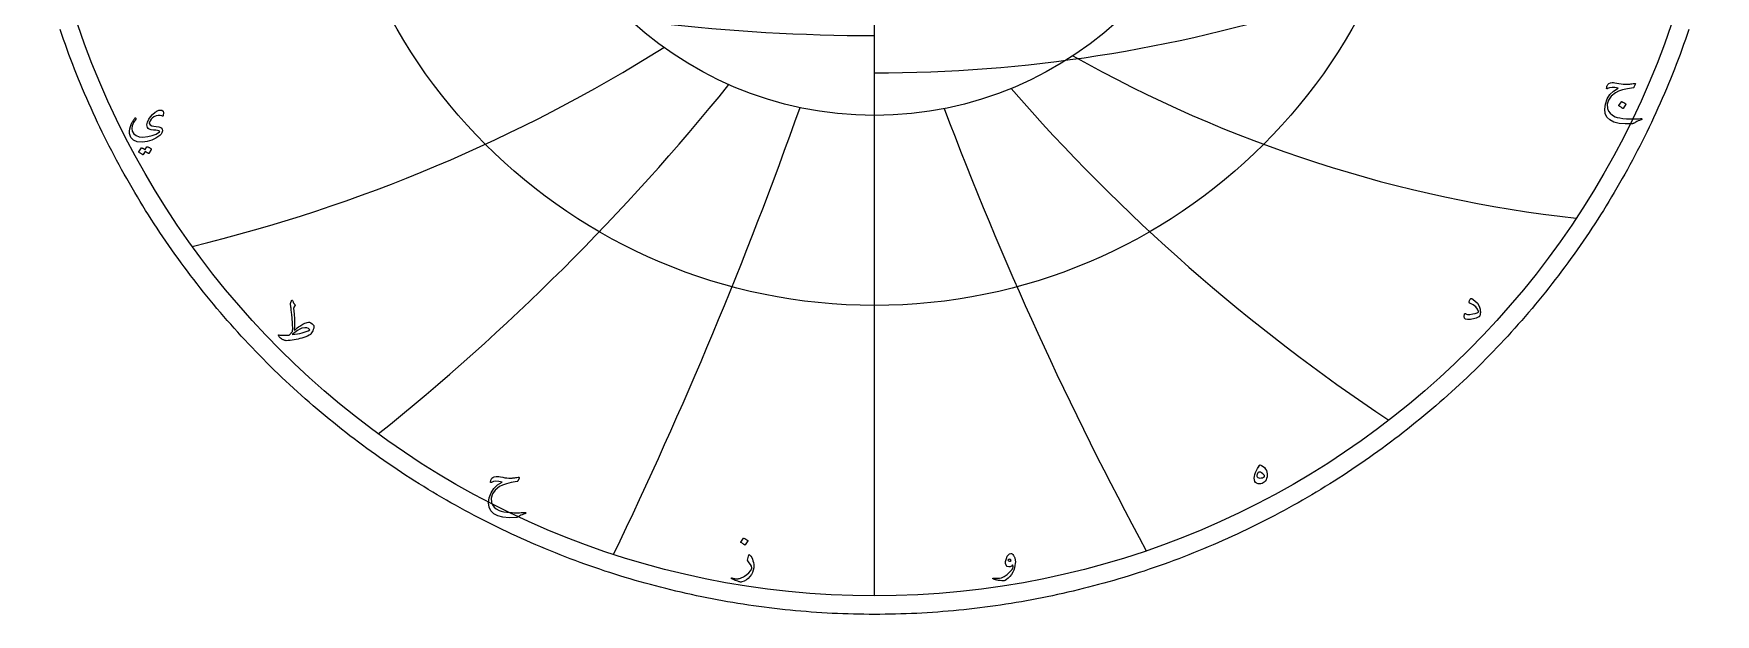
# Model space of a CAD drawing. Header units: millimetres. Extents: x -68 to 68, y -68 to 70.
# Drawn here: x -67 to 67, y -68.5 to -22.2 of the extents above; entities that cross this region are included whole.
import ezdxf

# ---------------------------------------------------------------- set-up
doc = ezdxf.new("R2010")
doc.units = ezdxf.units.MM
for name, color, linetype in [('CUT_OUTER', 1, 'Continuous'), ('ENGRAVE', 7, 'Continuous'), ('ENGRAVE_FINE', 8, 'Continuous'), ('TEXT', 5, 'Continuous')]:
    doc.layers.add(name, color=color, linetype=linetype)

msp = doc.modelspace()

# ---------------------------------------------------------------- linework, layer by layer
at = {"layer": 'CUT_OUTER'}
msp.add_lwpolyline([(64.8859, -21.8779), (64.7505, -22.2756), (64.6126, -22.6725), (64.4722, -23.0685), (64.3295, -23.4637), (64.1843, -23.858), (64.0367, -24.2513), (63.8867, -24.6438), (63.7343, -25.0354), (63.5795, -25.4259), (63.4222, -25.8156), (63.2627, -26.2042), (63.1007, -26.5919), (62.9363, -26.9786), (62.7696, -27.3643), (62.6005, -27.7489), (62.4291, -28.1325), (62.2553, -28.515), (62.0791, -28.8965), (61.9007, -29.2768), (61.7199, -29.6561), (61.5367, -30.0342), (61.3513, -30.4113), (61.1635, -30.7871), (60.9735, -31.1618), (60.7811, -31.5354), (60.5865, -31.9077), (60.3896, -32.2789), (60.1904, -32.6488), (59.9889, -33.0175), (59.7852, -33.385), (59.5792, -33.7512), (59.371, -34.1161), (59.1605, -34.4798), (58.9479, -34.8421), (58.733, -35.2032), (58.5159, -35.5629), (58.2965, -35.9213), (58.075, -36.2783), (57.8513, -36.634), (57.6255, -36.9882), (57.3974, -37.3411), (57.1672, -37.6926), (56.9349, -38.0427), (56.7004, -38.3913), (56.4638, -38.7385), (56.225, -39.0842), (55.9841, -39.4285), (55.7411, -39.7712), (55.4961, -40.1125), (55.2489, -40.4523), (54.9996, -40.7905), (54.7483, -41.1272), (54.4949, -41.4624), (54.2395, -41.796), (53.982, -42.128), (53.7225, -42.4584), (53.461, -42.7873), (53.1974, -43.1145), (52.9319, -43.4401), (52.6644, -43.764), (52.3948, -44.0864), (52.1233, -44.407), (51.8499, -44.726), (51.5745, -45.0433), (51.2971, -45.3589), (51.0178, -45.6728), (50.7366, -45.985), (50.4535, -46.2954), (50.1685, -46.6042), (49.8816, -46.9111), (49.5928, -47.2163), (49.3022, -47.5197), (49.0097, -47.8213), (48.7153, -48.1211), (48.4191, -48.4191), (48.1211, -48.7153), (47.8213, -49.0097), (47.5197, -49.3022), (47.2163, -49.5928), (46.9111, -49.8816), (46.6042, -50.1685), (46.2954, -50.4535), (45.985, -50.7366), (45.6728, -51.0178), (45.3589, -51.2971), (45.0433, -51.5745), (44.726, -51.8499), (44.407, -52.1233), (44.0864, -52.3948), (43.764, -52.6644), (43.4401, -52.9319), (43.1145, -53.1974), (42.7873, -53.461), (42.4584, -53.7225), (42.128, -53.982), (41.796, -54.2395), (41.4624, -54.4949), (41.1272, -54.7483), (40.7905, -54.9996), (40.4523, -55.2489), (40.1125, -55.4961), (39.7712, -55.7411), (39.4285, -55.9841), (39.0842, -56.225), (38.7385, -56.4638), (38.3913, -56.7004), (38.0427, -56.9349), (37.6926, -57.1672), (37.3411, -57.3974), (36.9882, -57.6255), (36.634, -57.8513), (36.2783, -58.075), (35.9213, -58.2965), (35.5629, -58.5159), (35.2032, -58.733), (34.8421, -58.9479), (34.4798, -59.1605), (34.1161, -59.371), (33.7512, -59.5792), (33.385, -59.7852), (33.0175, -59.9889), (32.6488, -60.1904), (32.2789, -60.3896), (31.9077, -60.5865), (31.5354, -60.7811), (31.1618, -60.9735), (30.7871, -61.1635), (30.4113, -61.3513), (30.0342, -61.5367), (29.6561, -61.7199), (29.2768, -61.9007), (28.8965, -62.0791), (28.515, -62.2553), (28.1325, -62.4291), (27.7489, -62.6005), (27.3643, -62.7696), (26.9786, -62.9363), (26.5919, -63.1007), (26.2042, -63.2627), (25.8156, -63.4222), (25.4259, -63.5795), (25.0354, -63.7343), (24.6438, -63.8867), (24.2513, -64.0367), (23.858, -64.1843), (23.4637, -64.3295), (23.0685, -64.4722), (22.6725, -64.6126), (22.2756, -64.7505), (21.8779, -64.8859), (21.4794, -65.0189), (21.08, -65.1495), (20.6799, -65.2776), (20.2789, -65.4033), (19.8772, -65.5265), (19.4748, -65.6472), (19.0716, -65.7655), (18.6677, -65.8813), (18.2632, -65.9946), (17.8579, -66.1054), (17.4519, -66.2137), (17.0453, -66.3196), (16.6381, -66.4229), (16.2302, -66.5237), (15.8217, -66.6221), (15.4126, -66.7179), (15.003, -66.8112), (14.5927, -66.902), (14.182, -66.9903), (13.7706, -67.076), (13.3588, -67.1593), (12.9465, -67.24), (12.5337, -67.3181), (12.1204, -67.3938), (11.7066, -67.4669), (11.2924, -67.5374), (10.8778, -67.6055), (10.4628, -67.6709), (10.0474, -67.7339), (9.6316, -67.7942), (9.2154, -67.8521), (8.7989, -67.9073), (8.3821, -67.96), (7.9649, -68.0102), (7.5475, -68.0578), (7.1297, -68.1028), (6.7117, -68.1453), (6.2935, -68.1852), (5.875, -68.2225), (5.4563, -68.2573), (5.0373, -68.2895), (4.6182, -68.3191), (4.1989, -68.3461), (3.7795, -68.3706), (3.3599, -68.3925), (2.9402, -68.4118), (2.5204, -68.4286), (2.1005, -68.4428), (1.6805, -68.4544), (1.2604, -68.4634), (0.8403, -68.4698), (0.4202, -68.4737), (0, -68.475), (-0.4202, -68.4737), (-0.8403, -68.4698), (-1.2604, -68.4634), (-1.6805, -68.4544), (-2.1005, -68.4428), (-2.5204, -68.4286), (-2.9402, -68.4118), (-3.3599, -68.3925), (-3.7795, -68.3706), (-4.1989, -68.3461), (-4.6182, -68.3191), (-5.0373, -68.2895), (-5.4563, -68.2573), (-5.875, -68.2225), (-6.2935, -68.1852), (-6.7117, -68.1453), (-7.1297, -68.1028), (-7.5475, -68.0578), (-7.9649, -68.0102), (-8.3821, -67.96), (-8.7989, -67.9073), (-9.2154, -67.8521), (-9.6316, -67.7942), (-10.0474, -67.7339), (-10.4628, -67.6709), (-10.8778, -67.6055), (-11.2924, -67.5374), (-11.7066, -67.4669), (-12.1204, -67.3938), (-12.5337, -67.3181), (-12.9465, -67.24), (-13.3588, -67.1593), (-13.7706, -67.076), (-14.182, -66.9903), (-14.5927, -66.902), (-15.003, -66.8112), (-15.4126, -66.7179), (-15.8217, -66.6221), (-16.2302, -66.5237), (-16.6381, -66.4229), (-17.0453, -66.3196), (-17.4519, -66.2137), (-17.8579, -66.1054), (-18.2632, -65.9946), (-18.6677, -65.8813), (-19.0716, -65.7655), (-19.4748, -65.6472), (-19.8772, -65.5265), (-20.2789, -65.4033), (-20.6799, -65.2776), (-21.08, -65.1495), (-21.4794, -65.0189), (-21.8779, -64.8859), (-22.2756, -64.7505), (-22.6725, -64.6126), (-23.0685, -64.4722), (-23.4637, -64.3295), (-23.858, -64.1843), (-24.2513, -64.0367), (-24.6438, -63.8867), (-25.0354, -63.7343), (-25.4259, -63.5795), (-25.8156, -63.4222), (-26.2042, -63.2627), (-26.5919, -63.1007), (-26.9786, -62.9363), (-27.3643, -62.7696), (-27.7489, -62.6005), (-28.1325, -62.4291), (-28.515, -62.2553), (-28.8965, -62.0791), (-29.2768, -61.9007), (-29.6561, -61.7199), (-30.0342, -61.5367), (-30.4113, -61.3513), (-30.7871, -61.1635), (-31.1618, -60.9735), (-31.5354, -60.7811), (-31.9077, -60.5865), (-32.2789, -60.3896), (-32.6488, -60.1904), (-33.0175, -59.9889), (-33.385, -59.7852), (-33.7512, -59.5792), (-34.1161, -59.371), (-34.4798, -59.1605), (-34.8421, -58.9479), (-35.2032, -58.733), (-35.5629, -58.5159), (-35.9213, -58.2965), (-36.2783, -58.075), (-36.634, -57.8513), (-36.9882, -57.6255), (-37.3411, -57.3974), (-37.6926, -57.1672), (-38.0427, -56.9349), (-38.3913, -56.7004), (-38.7385, -56.4638), (-39.0842, -56.225), (-39.4285, -55.9841), (-39.7712, -55.7411), (-40.1125, -55.4961), (-40.4523, -55.2489), (-40.7905, -54.9996), (-41.1272, -54.7483), (-41.4624, -54.4949), (-41.796, -54.2395), (-42.128, -53.982), (-42.4584, -53.7225), (-42.7873, -53.461), (-43.1145, -53.1974), (-43.4401, -52.9319), (-43.764, -52.6644), (-44.0864, -52.3948), (-44.407, -52.1233), (-44.726, -51.8499), (-45.0433, -51.5745), (-45.3589, -51.2971), (-45.6728, -51.0178), (-45.985, -50.7366), (-46.2954, -50.4535), (-46.6042, -50.1685), (-46.9111, -49.8816), (-47.2163, -49.5928), (-47.5197, -49.3022), (-47.8213, -49.0097), (-48.1211, -48.7153), (-48.4191, -48.4191), (-48.7153, -48.1211), (-49.0097, -47.8213), (-49.3022, -47.5197), (-49.5928, -47.2163), (-49.8816, -46.9111), (-50.1685, -46.6042), (-50.4535, -46.2954), (-50.7366, -45.985), (-51.0178, -45.6728), (-51.2971, -45.3589), (-51.5745, -45.0433), (-51.8499, -44.726), (-52.1233, -44.407), (-52.3948, -44.0864), (-52.6644, -43.764), (-52.9319, -43.4401), (-53.1974, -43.1145), (-53.461, -42.7873), (-53.7225, -42.4584), (-53.982, -42.128), (-54.2395, -41.796), (-54.4949, -41.4624), (-54.7483, -41.1272), (-54.9996, -40.7905), (-55.2489, -40.4523), (-55.4961, -40.1125), (-55.7411, -39.7712), (-55.9841, -39.4285), (-56.225, -39.0842), (-56.4638, -38.7385), (-56.7004, -38.3913), (-56.9349, -38.0427), (-57.1672, -37.6926), (-57.3974, -37.3411), (-57.6255, -36.9882), (-57.8513, -36.634), (-58.075, -36.2783), (-58.2965, -35.9213), (-58.5159, -35.5629), (-58.733, -35.2032), (-58.9479, -34.8421), (-59.1605, -34.4798), (-59.371, -34.1161), (-59.5792, -33.7512), (-59.7852, -33.385), (-59.9889, -33.0175), (-60.1904, -32.6488), (-60.3896, -32.2789), (-60.5865, -31.9077), (-60.7811, -31.5354), (-60.9735, -31.1618), (-61.1635, -30.7871), (-61.3513, -30.4113), (-61.5367, -30.0342), (-61.7199, -29.6561), (-61.9007, -29.2768), (-62.0791, -28.8965), (-62.2553, -28.515), (-62.4291, -28.1325), (-62.6005, -27.7489), (-62.7696, -27.3643), (-62.9363, -26.9786), (-63.1007, -26.5919), (-63.2627, -26.2042), (-63.4222, -25.8156), (-63.5795, -25.4259), (-63.7343, -25.0354), (-63.8867, -24.6438), (-64.0367, -24.2513), (-64.1843, -23.858), (-64.3295, -23.4637), (-64.4722, -23.0685), (-64.6126, -22.6725), (-64.7505, -22.2756), (-64.8859, -21.8779)], dxfattribs=at)
at = {"layer": 'ENGRAVE'}
for points in [[(0, -67), (0, 67)], [(0, -67), (0, 67)], [(0, -67), (0, -28.7086)], [(0, -67), (0, -28.7086)]]:
    msp.add_lwpolyline(points, dxfattribs=at)
for radius in [67, 43.8575, 28.7086]:
    msp.add_circle((0, 0), radius, dxfattribs=at)
for centre, radius, start, end in [((-84.2594, 84.2594), 126.9755, 283.613701, 302.105382), ((67.4841, 67.4841), 105.0319, 240.531979, 263.677326), ((-154.4212, 89.1551), 183.6246, 308.729876, 321.057664), ((123.5079, 71.3073), 149.2059, 220.99176, 236.421991), ((-343.9707, 92.1667), 358.7952, 334.253386, 340.41728), ((274.8861, 73.6555), 287.9427, 200.709041, 208.424156)]:
    msp.add_arc(centre, radius, start, end, dxfattribs=at)
at = {"layer": 'ENGRAVE_FINE'}
for centre, radius, start, end in [((0, 90.5061), 115.8272, 270, 305.26668), ((0, 127.2794), 149.6259, 243.541053, 270)]:
    msp.add_arc(centre, radius, start, end, dxfattribs=at)
at = {"layer": 'TEXT'}
for points in [[(60.6133, -26.2412), (60.5111, -26.4711), (60.5018, -26.4863), (60.4909, -26.4977), (60.4784, -26.5055), (60.4643, -26.5094), (59.9919, -26.584), (59.5967, -26.6755), (59.2787, -26.7841), (59.0378, -26.9097), (58.7001, -27.1851), (58.4832, -27.4877), (58.3872, -27.8175), (58.4119, -28.1743), (58.487, -28.3676), (58.6142, -28.5384), (58.7935, -28.6869), (59.0251, -28.8131), (59.1877, -28.8695), (59.3902, -28.9153), (59.6326, -28.9504), (59.915, -28.9749), (60.0651, -28.982), (60.2131, -28.9866), (60.3589, -28.9884), (60.5026, -28.9876), (60.6437, -28.9844), (60.7815, -28.9791), (60.9162, -28.9717), (61.0477, -28.9621), (61.0785, -28.96), (61.103, -28.9621), (61.1211, -28.9685), (61.1328, -28.9791), (61.1392, -28.9922), (61.1413, -29.0057), (61.1392, -29.0198), (61.1328, -29.0345), (61.1282, -29.0423), (61.1227, -29.0488), (61.1164, -29.054), (61.1094, -29.0579), (61.1018, -29.0612), (61.094, -29.0648), (61.0858, -29.0687), (61.0775, -29.0728), (60.9548, -29.1119), (60.8465, -29.1526), (60.7525, -29.195), (60.6729, -29.2389), (60.622, -29.2705), (60.5755, -29.2974), (60.5336, -29.3195), (60.4962, -29.3368), (60.4639, -29.3501), (60.4372, -29.3602), (60.416, -29.3671), (60.4004, -29.3709), (59.8181, -29.3924), (59.3231, -29.3506), (58.9154, -29.2455), (58.595, -29.0771), (58.3635, -28.8461), (58.2267, -28.5576), (58.1846, -28.2116), (58.2373, -27.8082), (58.3768, -27.4018), (58.595, -27.0555), (58.892, -26.7695), (59.2678, -26.5435), (59.0017, -26.4927), (58.7696, -26.4807), (58.5716, -26.5076), (58.4077, -26.5733), (58.3933, -26.5786), (58.38, -26.5818), (58.3677, -26.5829), (58.3566, -26.5818), (58.3472, -26.5784), (58.3406, -26.5723), (58.3366, -26.5635), (58.3353, -26.552), (58.3411, -26.4991), (58.3502, -26.4466), (58.3624, -26.3947), (58.3778, -26.3434), (58.4321, -26.2436), (58.5184, -26.1699), (58.6365, -26.1222), (58.7866, -26.1007), (58.8816, -26.1015), (59.0006, -26.1124), (59.1435, -26.1334), (59.3104, -26.1645), (59.4826, -26.1957), (59.6414, -26.2167), (59.787, -26.2276), (59.9193, -26.2284), (59.9829, -26.2256), (60.0502, -26.2215), (60.1213, -26.216), (60.196, -26.2093), (60.2746, -26.2009), (60.3568, -26.1906), (60.4427, -26.1785), (60.5324, -26.1645), (60.5838, -26.1629), (60.6144, -26.1752), (60.6242, -26.2013), (60.6133, -26.2412)], [(59.5148, -27.6208), (59.5201, -27.6155), (59.5275, -27.6123), (59.5371, -27.6112), (59.5488, -27.6123), (59.6316, -27.6458), (59.7096, -27.6868), (59.7827, -27.7352), (59.8511, -27.7911), (59.8578, -27.7996), (59.8607, -27.8082), (59.8599, -27.8167), (59.8554, -27.8252), (59.6553, -28.1488), (59.6478, -28.1565), (59.6382, -28.1584), (59.6265, -28.1544), (59.6127, -28.1445), (59.6007, -28.136), (59.5818, -28.1233), (59.556, -28.1062), (59.5233, -28.0849), (59.4831, -28.0594), (59.4349, -28.0296), (59.3788, -27.9955), (59.3146, -27.9572), (59.3061, -27.9508), (59.3018, -27.9444), (59.3018, -27.938), (59.3061, -27.9316)], [(-56.7772, -28.7573), (-56.9151, -28.7113), (-57.0689, -28.7094), (-57.2387, -28.7517), (-57.4244, -28.8382), (-57.5423, -28.9207), (-57.6405, -29.0192), (-57.7191, -29.1336), (-57.7779, -29.264), (-57.7837, -29.2901), (-57.7843, -29.3172), (-57.7795, -29.3454), (-57.7693, -29.3747), (-57.7018, -29.4657), (-57.5884, -29.5344), (-57.4292, -29.5807), (-57.2243, -29.6046), (-57.0221, -29.6262), (-56.8752, -29.6653), (-56.7836, -29.722), (-56.7474, -29.7963), (-56.7434, -29.9517), (-56.774, -30.0901), (-56.8392, -30.2114), (-56.939, -30.3157), (-57.256, -30.5321), (-57.5937, -30.6915), (-57.9522, -30.794), (-58.3314, -30.8395), (-58.7455, -30.8107), (-59.0553, -30.6862), (-59.2607, -30.4658), (-59.3619, -30.1497), (-59.3677, -29.9762), (-59.3427, -29.7877), (-59.2868, -29.5844), (-59.2001, -29.3662), (-59.1699, -29.3055), (-59.1388, -29.247), (-59.107, -29.1905), (-59.0744, -29.1363), (-59.0408, -29.0838), (-59.0058, -29.033), (-58.9695, -28.9838), (-58.9318, -28.9361), (-58.9116, -28.9164), (-58.8935, -28.9085), (-58.8775, -28.9122), (-58.8637, -28.9276), (-58.856, -28.9468), (-58.8541, -28.9659), (-58.8581, -28.9851), (-58.8679, -29.0043), (-59.043, -29.2864), (-59.1468, -29.5408), (-59.1793, -29.7675), (-59.1404, -29.9666), (-59.0154, -30.1763), (-58.8317, -30.3243), (-58.5896, -30.4105), (-58.2888, -30.435), (-57.9035, -30.4044), (-57.5564, -30.3253), (-57.2477, -30.1978), (-56.9773, -30.0219), (-56.9611, -30.007), (-56.955, -29.9921), (-56.959, -29.9772), (-56.9731, -29.9623), (-57.0303, -29.9346), (-57.1296, -29.9112), (-57.2709, -29.8921), (-57.4543, -29.8772), (-57.6408, -29.8543), (-57.7832, -29.8112), (-57.8814, -29.7478), (-57.9354, -29.6643), (-57.9604, -29.5661), (-57.9673, -29.4631), (-57.9562, -29.3553), (-57.9269, -29.2427), (-57.8319, -29.0216), (-57.7002, -28.818), (-57.5317, -28.6319), (-57.3265, -28.4635), (-57.272, -28.4236), (-57.219, -28.389), (-57.1676, -28.3597), (-57.1179, -28.3357), (-57.07, -28.3168), (-57.0242, -28.3027), (-56.9805, -28.2934), (-56.939, -28.2889), (-56.7767, -28.3041), (-56.6772, -28.3751), (-56.6404, -28.5021), (-56.6665, -28.6849), (-56.6862, -28.7341), (-56.7112, -28.7626), (-56.7416, -28.7703), (-56.7772, -28.7573)], [(-57.9695, -31.2142), (-57.9642, -31.2089), (-57.9567, -31.2057), (-57.9471, -31.2046), (-57.9354, -31.2057), (-57.8935, -31.2214), (-57.8529, -31.2387), (-57.8137, -31.2576), (-57.7757, -31.2781), (-57.7389, -31.3004), (-57.7028, -31.3249), (-57.6676, -31.3515), (-57.6331, -31.3803), (-57.6264, -31.389), (-57.6235, -31.3984), (-57.6243, -31.4082), (-57.6288, -31.4186), (-57.8332, -31.7422), (-57.8388, -31.7465), (-57.8471, -31.7465), (-57.858, -31.7422), (-57.8715, -31.7337), (-57.8809, -31.7258), (-57.896, -31.715), (-57.9171, -31.7013), (-57.9439, -31.6847), (-57.9769, -31.6649), (-58.0163, -31.6416), (-58.0621, -31.6149), (-58.1143, -31.5846), (-58.2761, -31.8359), (-58.2835, -31.8436), (-58.2931, -31.8455), (-58.3048, -31.8415), (-58.3186, -31.8316), (-58.3306, -31.8231), (-58.3495, -31.8103), (-58.3753, -31.7933), (-58.4081, -31.772), (-58.4482, -31.7465), (-58.4964, -31.7166), (-58.5526, -31.6826), (-58.6167, -31.6443), (-58.6234, -31.6379), (-58.6263, -31.6315), (-58.6255, -31.6251), (-58.621, -31.6187), (-58.4123, -31.3079), (-58.407, -31.3025), (-58.3995, -31.2994), (-58.39, -31.2983), (-58.3783, -31.2994), (-58.3426, -31.3109), (-58.308, -31.3244), (-58.2745, -31.3397), (-58.242, -31.3568), (-58.2106, -31.3756), (-58.1803, -31.3957), (-58.151, -31.4171), (-58.1228, -31.4399)], [(-46.5382, -43.6848), (-46.518, -43.6385), (-46.4999, -43.5975), (-46.4839, -43.5619), (-46.4701, -43.5315), (-46.4586, -43.5068), (-46.4499, -43.4879), (-46.4437, -43.4748), (-46.4403, -43.4676), (-46.4331, -43.4583), (-46.4243, -43.4517), (-46.4139, -43.4477), (-46.402, -43.4464), (-46.3921, -43.448), (-46.3839, -43.4527), (-46.3772, -43.4607), (-46.3721, -43.4719), (-46.3498, -43.5262), (-46.3296, -43.5741), (-46.3115, -43.6156), (-46.2955, -43.6507), (-46.2863, -43.6662), (-46.2758, -43.6827), (-46.264, -43.7002), (-46.2508, -43.7189), (-46.236, -43.7386), (-46.2194, -43.7593), (-46.2009, -43.7811), (-46.1805, -43.804), (-46.1678, -43.8272), (-46.1635, -43.8498), (-46.1678, -43.8719), (-46.1805, -43.8935), (-46.2614, -43.9999), (-46.2724, -44.0172), (-46.2795, -44.035), (-46.283, -44.0534), (-46.2827, -44.0723), (-46.2412, -44.5409), (-46.2146, -44.9207), (-46.2029, -45.2116), (-46.2061, -45.4136), (-46.2105, -45.489), (-46.2151, -45.5578), (-46.2201, -45.62), (-46.2252, -45.6755), (-46.2307, -45.7246), (-46.2364, -45.7675), (-46.2424, -45.8044), (-46.2487, -45.8351), (-46.1213, -45.7377), (-46.0033, -45.6499), (-45.8946, -45.5717), (-45.7952, -45.503), (-45.7054, -45.4437), (-45.6254, -45.3934), (-45.5553, -45.3521), (-45.495, -45.3199), (-45.3877, -45.272), (-45.2874, -45.2347), (-45.194, -45.2081), (-45.1075, -45.1922), (-45.0617, -45.1908), (-45.0138, -45.1996), (-44.9638, -45.2185), (-44.9116, -45.2475), (-44.8084, -45.3207), (-44.7328, -45.3912), (-44.6849, -45.4591), (-44.6647, -45.5243), (-44.666, -45.5969), (-44.6828, -45.6786), (-44.715, -45.7694), (-44.7626, -45.8692), (-44.8158, -45.9674), (-44.8648, -46.0491), (-44.9095, -46.1143), (-44.95, -46.163), (-45.033, -46.2245), (-45.1756, -46.2939), (-45.3779, -46.3714), (-45.6398, -46.4568), (-45.7857, -46.4991), (-45.9341, -46.5366), (-46.0849, -46.5694), (-46.238, -46.5973), (-46.393, -46.6207), (-46.5494, -46.6399), (-46.7071, -46.6548), (-46.8661, -46.6655), (-46.9242, -46.6537), (-46.9795, -46.6399), (-47.0317, -46.6239), (-47.0811, -46.6058), (-47.1281, -46.5856), (-47.1732, -46.5633), (-47.2164, -46.5388), (-47.2578, -46.5122), (-47.3305, -46.4589), (-47.3909, -46.4057), (-47.4391, -46.3525), (-47.475, -46.2993), (-47.4947, -46.2551), (-47.4984, -46.2247), (-47.4862, -46.2082), (-47.458, -46.2056), (-47.3782, -46.215), (-47.2924, -46.2221), (-47.2005, -46.2267), (-47.1024, -46.229), (-46.9982, -46.2289), (-46.8879, -46.2263), (-46.7715, -46.2214), (-46.6489, -46.2141), (-46.3679, -45.9373), (-46.3627, -45.8261), (-46.3599, -45.7138), (-46.3595, -45.6004), (-46.3615, -45.486), (-46.3656, -45.3702), (-46.3716, -45.2528), (-46.3795, -45.1339), (-46.3892, -45.0133), (-46.4001, -44.894), (-46.4115, -44.7786), (-46.4235, -44.6672), (-46.436, -44.5598), (-46.4485, -44.4562), (-46.4605, -44.356), (-46.4719, -44.2592), (-46.4829, -44.166), (-46.4931, -44.0796), (-46.5026, -44.0036), (-46.5112, -43.938), (-46.5191, -43.8828), (-46.5261, -43.8377), (-46.5324, -43.8024), (-46.5378, -43.777), (-46.5425, -43.7615), (-46.5454, -43.7439), (-46.5457, -43.7253), (-46.5433, -43.7056), (-46.5382, -43.6848)], [(47.3702, -43.5897), (47.3871, -43.539), (47.4037, -43.4933), (47.4201, -43.4528), (47.4362, -43.4172), (47.4517, -43.3865), (47.4665, -43.3603), (47.4805, -43.3386), (47.4936, -43.3214), (47.5141, -43.3049), (47.5373, -43.298), (47.5631, -43.3007), (47.5916, -43.3129), (47.8436, -43.4819), (48.0376, -43.678), (48.1736, -43.9013), (48.2516, -44.1517), (48.2625, -44.2233), (48.2697, -44.2933), (48.2731, -44.3617), (48.2729, -44.4285), (48.2686, -44.4932), (48.2601, -44.5552), (48.2473, -44.6145), (48.2303, -44.6712), (48.2151, -44.7016), (48.1952, -44.7287), (48.1704, -44.7527), (48.1409, -44.7734), (48.0392, -44.8232), (47.9344, -44.866), (47.8263, -44.902), (47.7151, -44.931), (47.6012, -44.9536), (47.4851, -44.9704), (47.367, -44.9813), (47.2467, -44.9863), (47.104, -44.9624), (47.0167, -44.882), (46.9848, -44.7452), (47.0082, -44.552), (47.0162, -44.531), (47.0274, -44.5147), (47.0418, -44.5033), (47.0593, -44.4967), (47.0745, -44.4985), (47.0902, -44.5041), (47.1064, -44.5134), (47.1232, -44.5265), (47.1751, -44.5544), (47.2456, -44.5701), (47.3348, -44.5736), (47.4425, -44.5648), (47.6765, -44.5307), (47.8673, -44.4924), (48.015, -44.4498), (48.1196, -44.403), (48.1249, -44.3966), (48.1281, -44.3859), (48.1292, -44.371), (48.1281, -44.3519), (48.056, -44.1507), (47.9163, -43.9729), (47.7089, -43.8186), (47.434, -43.6876), (47.3981, -43.6687), (47.3755, -43.6461), (47.3662, -43.6198), (47.3702, -43.5897)], [(-45.627, -45.6776), (-45.7917, -45.746), (-45.9751, -45.8532), (-46.1771, -45.9993), (-46.3977, -46.1843), (-46.1839, -46.1578), (-45.9809, -46.1252), (-45.7889, -46.0865), (-45.6078, -46.0416), (-45.4379, -45.9912), (-45.2794, -45.9357), (-45.1324, -45.8752), (-44.9968, -45.8096), (-45.0889, -45.6959), (-45.2246, -45.6361), (-45.404, -45.6299), (-45.627, -45.6776)], [(-28.3176, -57.6272), (-28.4198, -57.8572), (-28.4291, -57.8723), (-28.44, -57.8838), (-28.4526, -57.8915), (-28.4667, -57.8955), (-28.939, -57.97), (-29.3342, -58.0616), (-29.6523, -58.1701), (-29.8931, -58.2958), (-30.2308, -58.5712), (-30.4477, -58.8738), (-30.5438, -59.2035), (-30.519, -59.5604), (-30.444, -59.7536), (-30.3168, -59.9245), (-30.1374, -60.073), (-29.9059, -60.1991), (-29.7433, -60.2555), (-29.5408, -60.3013), (-29.2983, -60.3364), (-29.0159, -60.3609), (-28.8659, -60.3681), (-28.7179, -60.3726), (-28.572, -60.3745), (-28.4283, -60.3737), (-28.2873, -60.3705), (-28.1494, -60.3652), (-28.0148, -60.3577), (-27.8833, -60.3481), (-27.8524, -60.346), (-27.8279, -60.3481), (-27.8099, -60.3545), (-27.7981, -60.3652), (-27.7918, -60.3782), (-27.7896, -60.3918), (-27.7918, -60.4059), (-27.7981, -60.4205), (-27.8028, -60.4284), (-27.8083, -60.4349), (-27.8145, -60.4401), (-27.8216, -60.444), (-27.8291, -60.4473), (-27.837, -60.4509), (-27.8451, -60.4547), (-27.8535, -60.4589), (-27.9762, -60.498), (-28.0845, -60.5387), (-28.1784, -60.581), (-28.258, -60.6249), (-28.309, -60.6566), (-28.3554, -60.6835), (-28.3973, -60.7056), (-28.4347, -60.7229), (-28.4671, -60.7362), (-28.4938, -60.7463), (-28.515, -60.7532), (-28.5305, -60.7569), (-29.1128, -60.7785), (-29.6078, -60.7367), (-30.0155, -60.6316), (-30.3359, -60.4631), (-30.5675, -60.2321), (-30.7043, -59.9436), (-30.7463, -59.5977), (-30.6936, -59.1942), (-30.5542, -58.7878), (-30.3359, -58.4416), (-30.0389, -58.1555), (-29.6632, -57.9296), (-29.9293, -57.8787), (-30.1614, -57.8668), (-30.3594, -57.8936), (-30.5233, -57.9594), (-30.5377, -57.9647), (-30.551, -57.9679), (-30.5632, -57.969), (-30.5744, -57.9679), (-30.5837, -57.9644), (-30.5904, -57.9583), (-30.5944, -57.9495), (-30.5957, -57.9381), (-30.5898, -57.8851), (-30.5808, -57.8327), (-30.5685, -57.7808), (-30.5531, -57.7294), (-30.4988, -57.6296), (-30.4126, -57.5559), (-30.2944, -57.5083), (-30.1443, -57.4867), (-30.0493, -57.4875), (-29.9304, -57.4984), (-29.7875, -57.5195), (-29.6206, -57.5506), (-29.4484, -57.5817), (-29.2895, -57.6028), (-29.144, -57.6137), (-29.0117, -57.6145), (-28.9481, -57.6117), (-28.8808, -57.6075), (-28.8097, -57.6021), (-28.7349, -57.5953), (-28.6564, -57.5869), (-28.5742, -57.5767), (-28.4882, -57.5646), (-28.3985, -57.5506), (-28.3472, -57.549), (-28.3166, -57.5612), (-28.3067, -57.5873), (-28.3176, -57.6272)], [(30.6603, -56.5884), (30.6967, -56.5716), (30.738, -56.5682), (30.784, -56.578), (30.8349, -56.6012), (30.9613, -56.6858), (31.068, -56.7821), (31.155, -56.8902), (31.2223, -57.01), (31.2689, -57.1348), (31.2937, -57.2622), (31.2966, -57.3924), (31.2777, -57.5252), (31.2434, -57.6463), (31.1957, -57.7541), (31.1348, -57.8485), (31.0605, -57.9297), (30.9767, -57.9949), (30.887, -58.0415), (30.7915, -58.0694), (30.6901, -58.0787), (30.5575, -58.0691), (30.4495, -58.0319), (30.3659, -57.967), (30.3069, -57.8743), (30.2715, -57.7618), (30.2589, -57.6327), (30.2693, -57.4871), (30.3026, -57.3251), (30.3566, -57.1569), (30.4293, -56.9972), (30.5206, -56.846), (30.6305, -56.7034), (30.6342, -56.6967), (30.6369, -56.6853), (30.6384, -56.669), (30.639, -56.648), (30.6403, -56.6251), (30.6443, -56.6076), (30.651, -56.5953), (30.6603, -56.5884)], [(31.0648, -57.5039), (31.0826, -57.4815), (31.085, -57.4528), (31.072, -57.4177), (31.0435, -57.3761), (30.9448, -57.2686), (30.8487, -57.1931), (30.7553, -57.1494), (30.6645, -57.1377), (30.6214, -57.1454), (30.5815, -57.1686), (30.5448, -57.2072), (30.5112, -57.2612), (30.4844, -57.3195), (30.4676, -57.3708), (30.4609, -57.4153), (30.4644, -57.4528), (30.4942, -57.5217), (30.5453, -57.571), (30.6177, -57.6005), (30.7114, -57.6103), (30.8149, -57.6037), (30.9083, -57.5837), (30.9916, -57.5505), (31.0648, -57.5039)], [(-10.4409, -62.4118), (-10.4355, -62.4065), (-10.4281, -62.4033), (-10.4185, -62.4022), (-10.4068, -62.4033), (-10.324, -62.4368), (-10.2461, -62.4778), (-10.1729, -62.5262), (-10.1045, -62.5821), (-10.0978, -62.5907), (-10.0949, -62.5992), (-10.0957, -62.6077), (-10.1002, -62.6162), (-10.3003, -62.9398), (-10.3078, -62.9475), (-10.3174, -62.9494), (-10.3291, -62.9454), (-10.3429, -62.9356), (-10.3549, -62.927), (-10.3738, -62.9143), (-10.3996, -62.8972), (-10.4323, -62.8759), (-10.4725, -62.8504), (-10.5207, -62.8206), (-10.5769, -62.7865), (-10.641, -62.7482), (-10.6495, -62.7418), (-10.6538, -62.7354), (-10.6538, -62.729), (-10.6495, -62.7227)], [(-10.0065, -63.7361), (-10.0041, -63.7284), (-10.0012, -63.7222), (-9.9978, -63.7177), (-9.9938, -63.7148), (-9.9818, -63.7137), (-9.9672, -63.719), (-9.9499, -63.7307), (-9.9299, -63.7488), (-9.8522, -63.8412), (-9.7851, -63.9479), (-9.7287, -64.069), (-9.6829, -64.2045), (-9.6473, -64.3503), (-9.6254, -64.494), (-9.6175, -64.6356), (-9.6233, -64.775), (-9.6611, -64.9587), (-9.7234, -65.1348), (-9.8101, -65.3036), (-9.9214, -65.4648), (-10.0544, -65.611), (-10.2067, -65.7299), (-10.3781, -65.8217), (-10.5686, -65.8864), (-10.6197, -65.8973), (-10.6708, -65.9002), (-10.7219, -65.8952), (-10.773, -65.8821), (-10.8908, -65.841), (-10.9971, -65.8028), (-11.0919, -65.7676), (-11.1754, -65.7352), (-11.2471, -65.7058), (-11.3068, -65.6793), (-11.3546, -65.6558), (-11.3904, -65.6352), (-11.3979, -65.6288), (-11.4032, -65.6224), (-11.4064, -65.616), (-11.4074, -65.6096), (-11.4066, -65.6014), (-11.4043, -65.5937), (-11.4003, -65.5865), (-11.3947, -65.5798), (-11.3875, -65.5748), (-11.3787, -65.5724), (-11.3683, -65.5726), (-11.3563, -65.5756), (-11.2834, -65.5951), (-11.2137, -65.6112), (-11.1472, -65.6239), (-11.0838, -65.633), (-11.0232, -65.6388), (-10.9646, -65.641), (-10.9082, -65.6398), (-10.8539, -65.6352), (-10.7997, -65.6265), (-10.7437, -65.6133), (-10.6858, -65.5956), (-10.6261, -65.5734), (-10.5645, -65.5464), (-10.501, -65.5143), (-10.4357, -65.4772), (-10.3685, -65.435), (-10.1798, -65.2993), (-10.0183, -65.1519), (-9.8839, -64.9927), (-9.7766, -64.8219), (-9.7697, -64.808), (-9.766, -64.7921), (-9.7654, -64.774), (-9.7681, -64.7537), (-9.8128, -64.6343), (-9.8831, -64.5015), (-9.9789, -64.3554), (-10.1002, -64.1959), (-10.1055, -64.1858), (-10.1087, -64.1768), (-10.1098, -64.1688), (-10.1087, -64.1619)], [(10.5064, -64.0275), (10.5841, -63.847), (10.6682, -63.7188), (10.7587, -63.6426), (10.8555, -63.6187), (10.9162, -63.6293), (10.9748, -63.6613), (11.0312, -63.7145), (11.0855, -63.789), (11.1116, -63.8321), (11.1344, -63.8763), (11.1541, -63.9216), (11.1706, -63.9679), (11.1847, -64.0155), (11.1973, -64.0647), (11.2082, -64.1156), (11.2175, -64.168), (11.2263, -64.2848), (11.2185, -64.4224), (11.1943, -64.5808), (11.1536, -64.7599), (11.0935, -64.9453), (11.011, -65.1229), (10.9061, -65.2924), (10.7789, -65.4539), (10.6456, -65.5947), (10.5266, -65.6977), (10.422, -65.7629), (10.3318, -65.7903), (10.2397, -65.7951), (10.1338, -65.7924), (10.014, -65.7823), (9.8804, -65.7648), (9.8127, -65.7537), (9.75, -65.7419), (9.6924, -65.7292), (9.6399, -65.7158), (9.5921, -65.7021), (9.5488, -65.6886), (9.5101, -65.6755), (9.4759, -65.6626), (9.4557, -65.6514), (9.4419, -65.6391), (9.4344, -65.6258), (9.4333, -65.6115), (9.44, -65.5971), (9.4514, -65.5881), (9.4677, -65.5843), (9.4887, -65.5859), (9.6529, -65.6019), (9.8134, -65.603), (9.9701, -65.5891), (10.1232, -65.5604), (10.1704, -65.5457), (10.2227, -65.5231), (10.28, -65.4925), (10.3424, -65.4539), (10.4099, -65.4073), (10.4824, -65.3528), (10.56, -65.2903), (10.6426, -65.2197), (10.7235, -65.1468), (10.7959, -65.0771), (10.8598, -65.0106), (10.9152, -64.9472), (10.9617, -64.8868), (10.9993, -64.8291), (11.0277, -64.774), (11.0472, -64.7215), (11.036, -64.6422), (11.0237, -64.5831), (11.0104, -64.5443), (10.9961, -64.5257), (10.9096, -64.6276), (10.8119, -64.6821), (10.703, -64.6893), (10.583, -64.6491), (10.484, -64.5624), (10.4383, -64.4299), (10.4457, -64.2516), (10.5064, -64.0275)], [(10.8939, -64.185), (10.8311, -64.1089), (10.7661, -64.0807), (10.6991, -64.1004), (10.6299, -64.168), (10.6863, -64.2138), (10.7491, -64.2319), (10.8183, -64.2223), (10.8939, -64.185)]]:
    msp.add_lwpolyline(points, close=True, dxfattribs=at)

doc.saveas('drawing.dxf')
